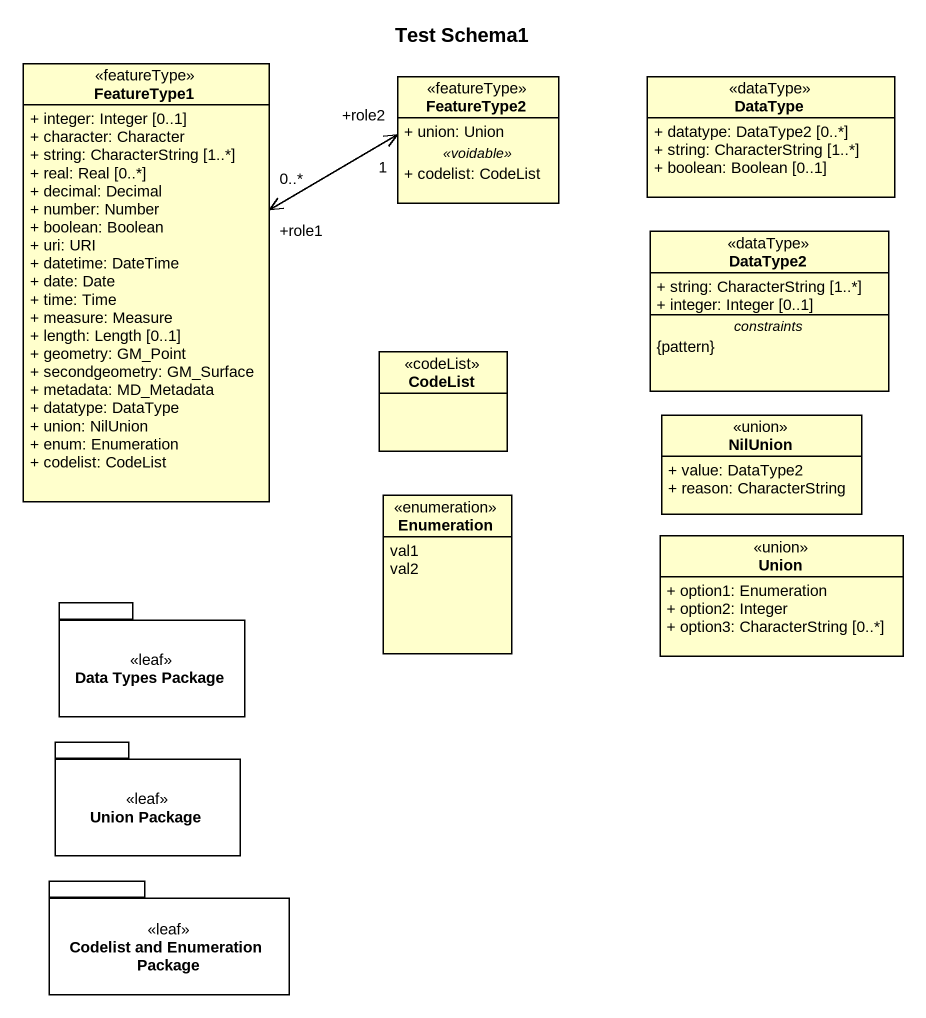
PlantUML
@startuml
title Test Schema1
hide circle
hide empty members
skinparam classAttributeIconSize 0
class FeatureType1 <<featureType>> {
  + integer: Integer [0..1]
  + character: Character
  + string: CharacterString [1..*]
  + real: Real [0..*]
  + decimal: Decimal
  + number: Number
  + boolean: Boolean
  + uri: URI
  + datetime: DateTime
  + date: Date
  + time: Time
  + measure: Measure
  + length: Length [0..1]
  + geometry: GM_Point
  + secondgeometry: GM_Surface
  + metadata: MD_Metadata
  + datatype: DataType
  + union: NilUnion
  + enum: Enumeration
  + codelist: CodeList
}
class FeatureType2 <<featureType>> {
  + union: Union
  .. <<voidable>> ..
  + codelist: CodeList
}
class DataType <<dataType>> {
  + datatype: DataType2 [0..*]
  + string: CharacterString [1..*]
  + boolean: Boolean [0..1]
}
class DataType2 <<dataType>> {
  + string: CharacterString [1..*]
  + integer: Integer [0..1]
  -- constraints --
  {pattern}
}
class CodeList <<codeList>>
class NilUnion <<union>> {
  + value: DataType2
  + reason: CharacterString
}
enum Enumeration {
  val1
  val2
}
class Union <<union>> {
  + option1: Enumeration
  + option2: Integer
  + option3: CharacterString [0..*]
}
package "Data Types Package" as Data_Types_Package <<leaf>> {
}
package "Union Package" as Union_Package <<leaf>> {
}
package "Codelist and Enumeration Package" as Codelist_and_Enumeration <<leaf>> {
}
FeatureType1 "+role1\n0..*" <-right-> "+role2\n1" FeatureType2
@enduml
